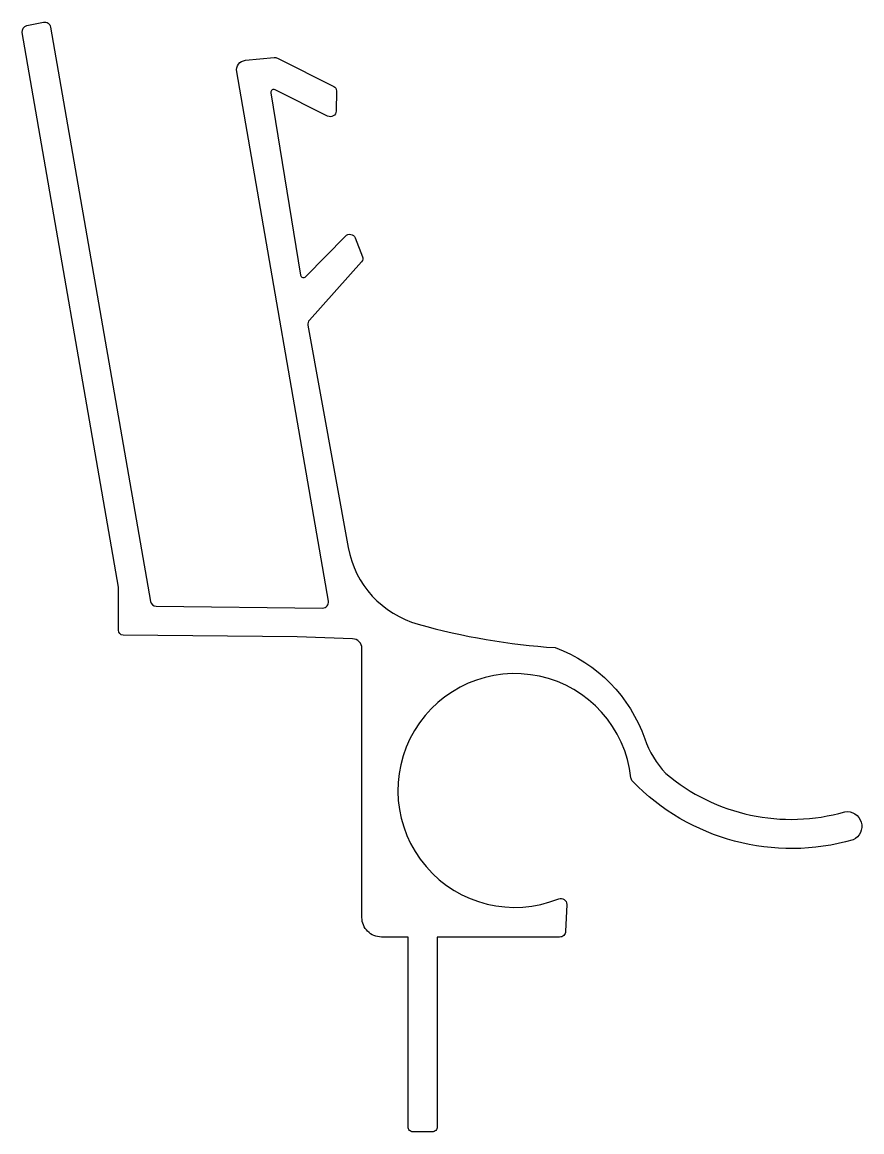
# Model space of a CAD drawing. Extents: x 1389.9 to 1433, y 265.4 to 322.4.
import ezdxf

# ---------------------------------------------------------------- set-up
doc = ezdxf.new("R2010")
doc.units = 0
doc.layers.add('YENI_CAM_TUTUCU_PROFIL', color=5, linetype='CONTINUOUS')

msp = doc.modelspace()

# ---------------------------------------------------------------- linework, layer by layer
at = {"layer": 'YENI_CAM_TUTUCU_PROFIL', "color": 0}
msp.add_lwpolyline([(1417.273, 290.282, -0.224215), (1421.861, 285.606, 0.105314), (1422.94, 283.825, 0.250855), (1432.134, 281.856, -0.875487), (1432.555, 280.416, -0.278106), (1421.238, 283.431, -0.166057), (1421.155, 283.607, 2.979232), (1417.446, 277.389, -0.545429), (1417.858, 277.099), (1417.801, 275.714, -0.414214), (1417.489, 275.427), (1411.211, 275.427), (1411.211, 265.677, -0.414214), (1410.961, 265.427), (1409.961, 265.427, -0.414214), (1409.711, 265.677), (1409.711, 275.427), (1408.346, 275.427, -0.414214), (1407.346, 276.427), (1407.346, 290.237, 0.404532), (1406.863, 290.737), (1404.024, 290.831), (1395.092, 290.927, -0.411061), (1394.845, 291.177), (1394.845, 293.38), (1389.912, 321.872, -0.407315), (1390.149, 322.218), (1391.008, 322.387, -0.420882), (1391.362, 322.145), (1396.494, 292.657, 0.361544), (1396.787, 292.409), (1405.326, 292.317, 0.468654), (1405.624, 292.668), (1400.917, 319.853, -0.436902), (1401.362, 320.437), (1402.841, 320.577, -0.141033), (1403.005, 320.546), (1405.898, 319.092, -0.28712), (1406.035, 318.865), (1406.022, 317.833, -0.553857), (1405.587, 317.569), (1402.888, 318.926, 0.611326), (1402.672, 318.768), (1404.2, 309.409, 0.62728), (1404.459, 309.331), (1406.496, 311.41, -0.553857), (1406.996, 311.317), (1407.376, 310.355, -0.28338), (1407.33, 310.097), (1404.651, 307.095, 0.234568), (1404.577, 306.838), (1406.645, 295.418, 0.288501), (1410.241, 291.488, 0.052586)], format="xyb", close=True, dxfattribs=at)

doc.saveas('drawing.dxf')
